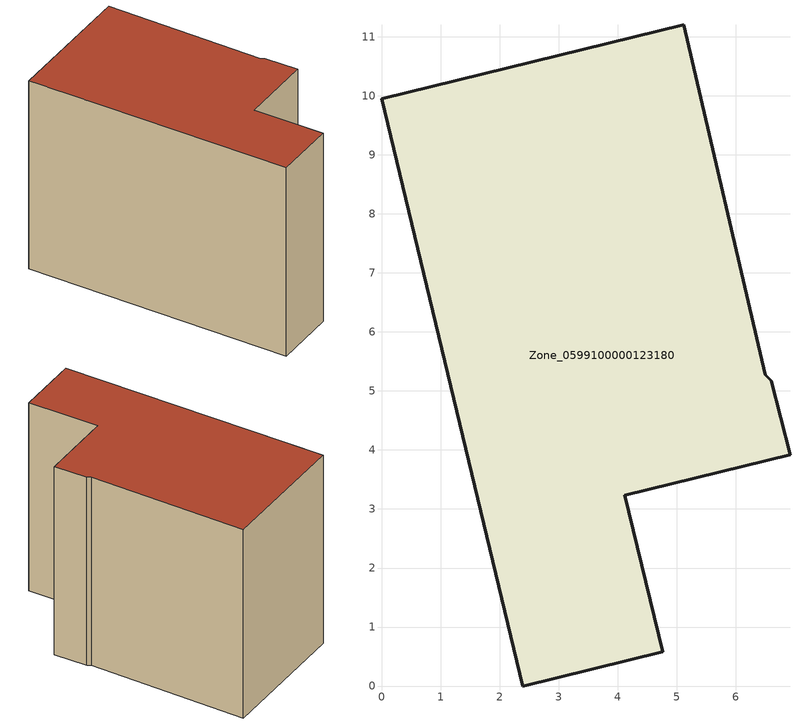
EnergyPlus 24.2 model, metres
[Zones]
Zone_0599100000123180
 floor ground (C_G): 0,9.95 5.12,11.2 6.5,5.27 6.6,5.17 6.92,3.92 4.12,3.23 4.76,0.58 2.39,0 z3.41
 wall outside (C_F): 2.39,0 4.76,0.58 4.12,3.23 6.92,3.92 6.6,5.17 6.5,5.27 5.12,11.2 0,9.95 2.39,0 z3.41:11.14
 roof outside (C_R): 5.12,11.2 0,9.95 2.39,0 4.76,0.58 4.12,3.23 6.92,3.92 6.6,5.17 6.5,5.27 z11.14
[BUILDING]
Pand.0599100000123180: North Axis=0; Terrain=City; Loads Convergence Tolerance Value=0.04; Temperature Convergence Tolerance Value=0.4; Solar Distribution=FullExterior; Maximum Number of Warmup Days=25; Minimum Number of Warmup Days=1
[Site:Location]
Rotterdam.The.Hague.AP_ZH_NLD Design_Conditions: Latitude=51.96; Longitude=4.45; Time Zone=1; Elevation=-4.5
[SITE:GROUNDTEMPERATURE:BUILDINGSURFACE]
18, 18, 18, 18, 18, 18, 18, 18, 18, 18, 18, 18
[MATERIAL] Thermal Absorptance=0.9; Solar Absorptance=0.7; Visible Absorptance=0.7
Name | Roughness | Thickness | Conductivity | Density | Specific Heat
G.TI.1946 | MediumSmooth | 0.15 | 1 | 540 | 1210
F.TI.1946 | Rough | 0.3 | 0.857143 | 1920 | 840
R.TI.1946 | MediumRough | 0.2 | 0.1 | 1500 | 1000
[CONSTRUCTION]
C_G: G.TI.1946
C_F: F.TI.1946
C_R: R.TI.1946
[ZONE]
Zone_0599100000123180: Type=1; Multiplier=1; Ceiling Height=Autocalculate; Volume=Autocalculate; Floor Area=autocalculate; Part of Total Floor Area=Yes
[ZONEINFILTRATION:DESIGNFLOWRATE]
Infil_Zone_0599100000123180: Zone or ZoneList or Space or SpaceList=Zone_0599100000123180; Schedule=AlwaysOn; Design Flow Rate Calculation Method=Flow/Area; Flow Rate per Floor Area=0.003; Constant Term Coefficient=1; Temperature Term Coefficient=0; Velocity Term Coefficient=0; Velocity Squared Term Coefficient=0
[HVACTEMPLATE:ZONE:IDEALLOADSAIRSYSTEM]
Zone_0599100000123180: Maximum Heating Supply Air Temperature=50; Minimum Cooling Supply Air Temperature=13; Maximum Heating Supply Air Humidity Ratio=0.0156; Minimum Cooling Supply Air Humidity Ratio=0.0077; Heating Limit=NoLimit; Cooling Limit=NoLimit; Dehumidification Control Type=ConstantSensibleHeatRatio; Cooling Sensible Heat Ratio=0.7; Dehumidification Setpoint=60; Humidification Control Type=None; Humidification Setpoint=30; Outdoor Air Method=None; Outdoor Air Flow Rate per Person=0.00944; Outdoor Air Flow Rate per Zone Floor Area=0; Outdoor Air Flow Rate per Zone=0; Demand Controlled Ventilation Type=None; Outdoor Air Economizer Type=NoEconomizer; Heat Recovery Type=None; Sensible Heat Recovery Effectiveness=0.7; Latent Heat Recovery Effectiveness=0.65
[ZONECONTROL:THERMOSTAT]
ThermostatControl_Zone_0599100000123180: Zone or ZoneList=Zone_0599100000123180; Control Type Schedule=DualSetpointControlType; Control 1=Thermostat_Zone_0599100000123180; Temperature Difference Between Cutout And Setpoint=0
[THERMOSTATSETPOINT:DUALSETPOINT]
Thermostat_Zone_0599100000123180: Heating Setpoint Temperature Schedule=HeatingSetpoint_Zone_0599100000123180; Cooling Setpoint Temperature Schedule=CoolingSetpoint_Zone_0599100000123180
[SCHEDULE:COMPACT]
HeatingSetpoint_Zone_0599100000123180: Through: 12/31, For: AllDays, Until: 24:00, 21
CoolingSetpoint_Zone_0599100000123180: Through: 12/31, For: AllDays, Until: 24:00, 24
DualSetpointControlType: Through: 12/31, For: AllDays, Until: 24:00, 4
AlwaysOn: Through: 12/31, For: AllDays, Until: 24:00, 1
